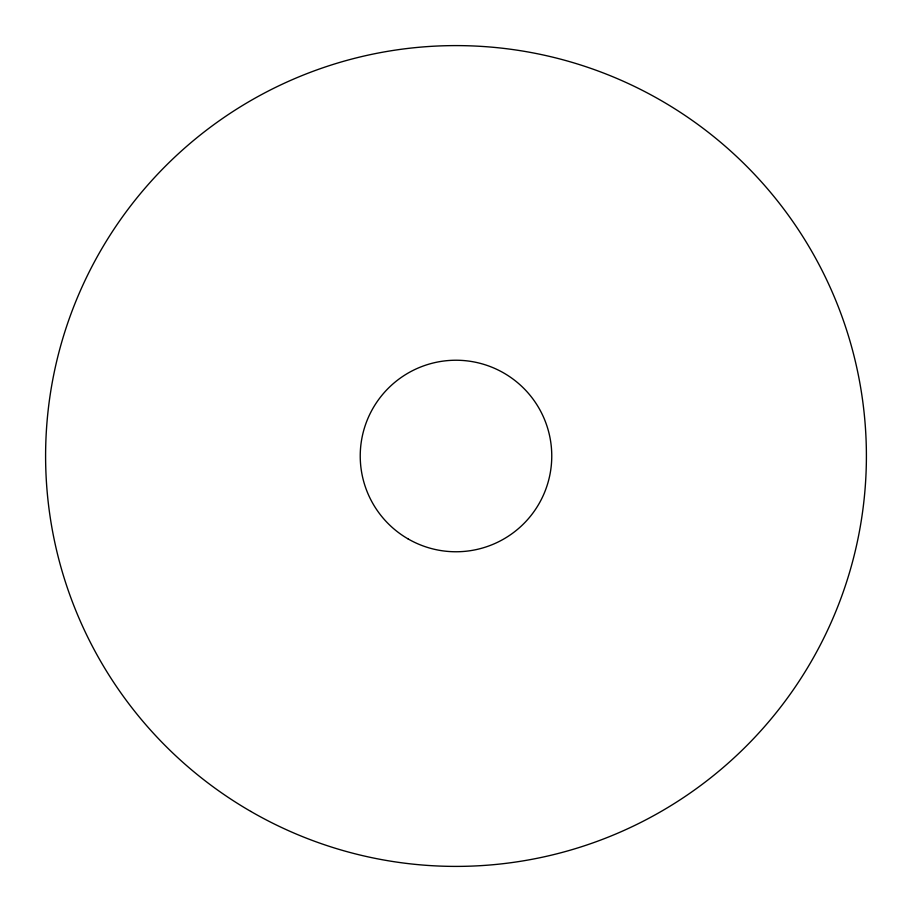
<?xml version="1.0" encoding="UTF-8"?>
<svg xmlns="http://www.w3.org/2000/svg" width="912" height="912" viewBox="0 0 912 912"><rect width="100%" height="100%" fill="white"/><g stroke="black" fill="none" stroke-linecap="round" stroke-linejoin="round"><path stroke-width="1.37" d="M250.8 811.418A410.4 410.4 0 0 0 866.4 456A410.4 410.4 0 0 0 250.8 100.582A410.4 410.4 0 0 0 250.8 811.418M408.12 538.935A95.76 95.76 0 0 0 551.76 456A95.76 95.76 0 0 0 408.12 373.065A95.76 95.76 0 0 0 408.12 538.935"/></g></svg>
